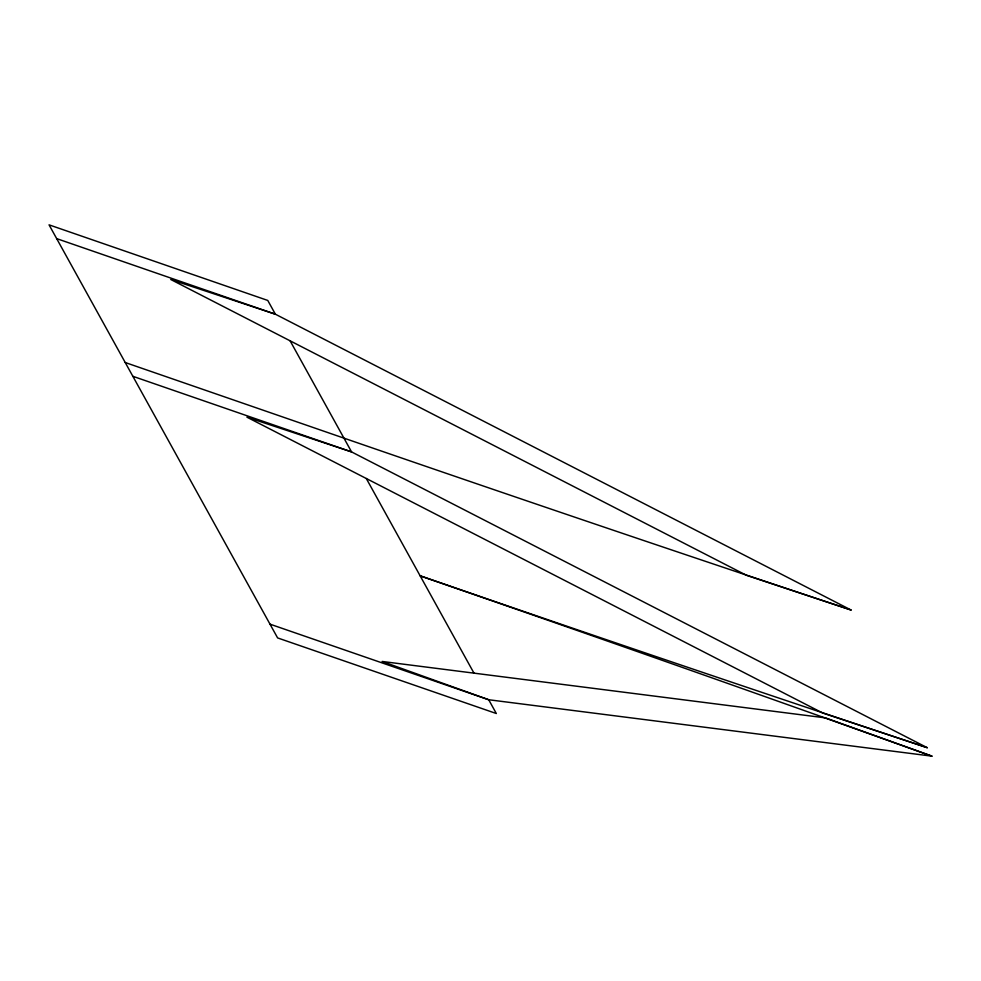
<?xml version="1.0" encoding="UTF-8"?>
<svg xmlns="http://www.w3.org/2000/svg" width="981" height="981" viewBox="0 0 981 981"><rect width="100%" height="100%" fill="white"/><g stroke="black" fill="none" stroke-linecap="round" stroke-linejoin="round"><path stroke-width="1.47" d="M56.665 238.616L275.391 314.214L170.743 279.487L746.443 575.295L851.091 610.023L275.391 314.214L267.764 300.444L49.05 224.845L277.611 637.92L496.325 713.518L488.71 699.747L382.087 661.452L825.328 717.859L931.95 756.155L488.71 699.747L269.983 624.149M125.237 362.529L343.951 438.139A2240.947 101.656 19.2 0 0 851.054 610.01M132.852 376.299L351.566 451.91L927.278 747.706L822.63 712.979L246.93 417.17L351.566 451.91L290.106 340.812M366.293 478.507L473.982 673.15M927.241 747.694A2240.947 101.656 19.2 0 1 420.138 575.822A2240.947 101.656 19.2 0 1 931.913 756.143"/></g></svg>
